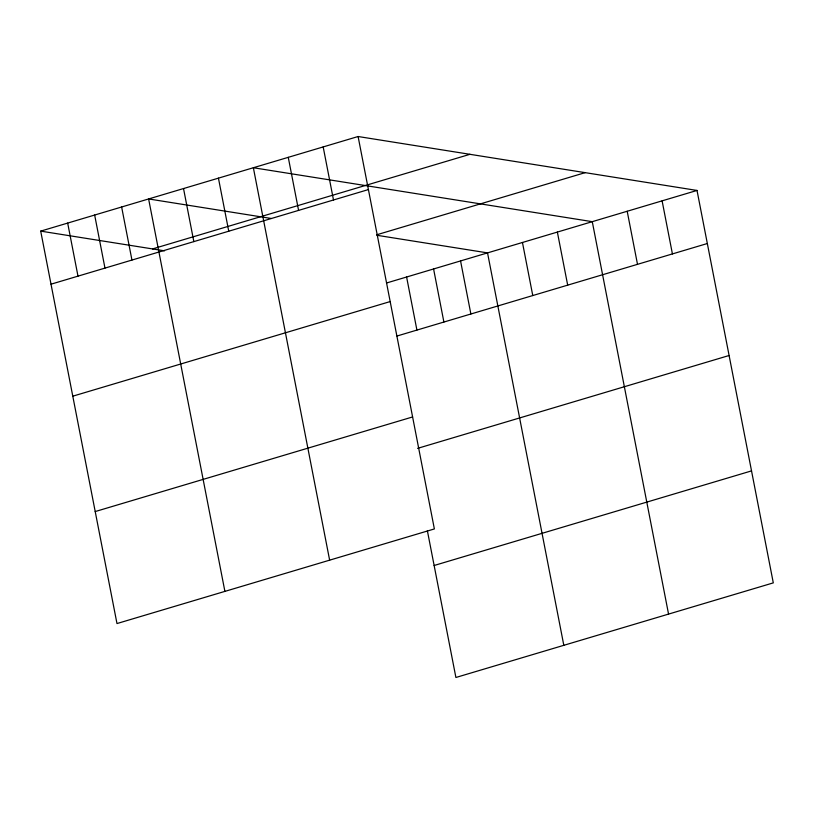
<?xml version="1.0" encoding="UTF-8"?>
<svg xmlns="http://www.w3.org/2000/svg" width="814" height="814" viewBox="0 0 814 814"><rect width="100%" height="100%" fill="white"/><g stroke="black" fill="none" stroke-linecap="round" stroke-linejoin="round"><path stroke-width="1.22" d="M358.099 136.518L434.371 528.937L116.982 623.555L40.7 231.125L358.099 136.518L697.018 190.445L773.3 582.875L455.901 677.482L427.381 530.759M152.544 248.921L469.943 154.314M51.017 284.188L368.406 189.581M376.902 234.737L585.174 172.649M386.66 282.957L697.018 190.445M72.782 396.184L390.181 301.567M396.978 336.029L707.335 243.518M95.207 511.558L412.606 416.951M417.572 448.372L729.1 355.504M434.137 565.496L751.536 470.889M271.266 218.478L148.616 198.952L224.898 591.381M376.933 235.287L487.535 252.889L563.817 645.319M40.7 231.125L164.55 250.834M662.108 200.855L672.425 253.927M627.197 211.264L637.504 264.336M668.559 614.102L592.277 221.673L253.358 167.735L329.639 560.164M557.366 232.082L567.684 285.144M522.456 242.48L532.773 295.553M460.561 260.938L470.879 314.001M433.587 268.976L443.895 322.039M406.603 277.014L416.921 330.087M323.178 146.917L333.496 199.99M288.268 157.326L298.585 210.399M218.437 178.144L228.754 231.207M183.526 188.553L193.844 241.616M121.632 207L131.949 260.063M94.658 215.038L104.975 268.111M67.674 223.077L77.991 276.149"/></g></svg>
